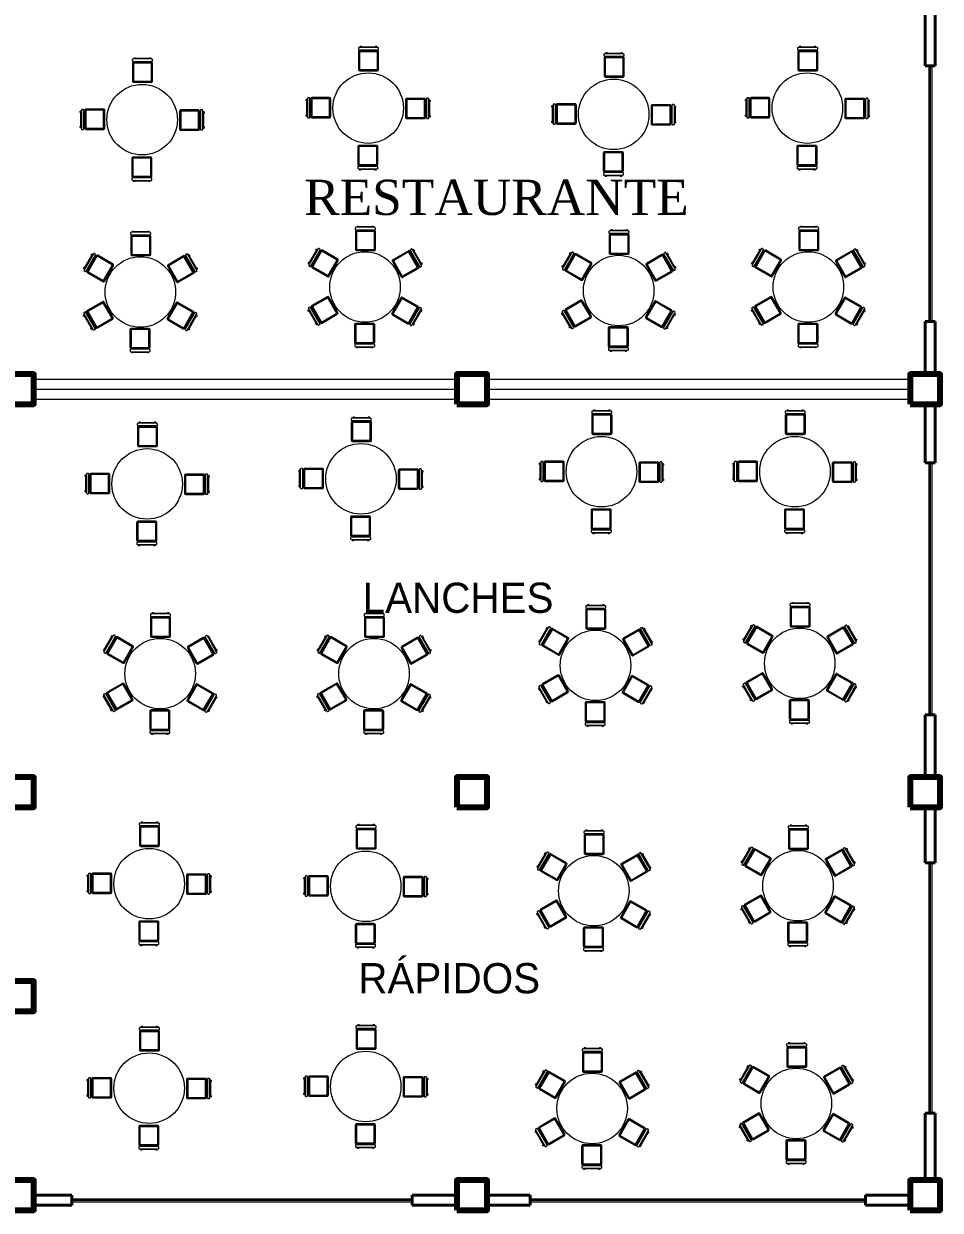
# Model space of a CAD drawing. Header units: millimetres. Extents: x 202 to 406, y -88 to 148.
# Drawn here: x 293.26 to 311.46, y 98.84 to 122.4 of the extents above; entities that cross this region are included whole.
import ezdxf

# ---------------------------------------------------------------- set-up
doc = ezdxf.new("R2010")
doc.units = ezdxf.units.MM
doc.header["$LTSCALE"] = 0.065
doc.layers.get('0').update_dxf_attribs({"lineweight": 0})
for name, color, linetype, lineweight in [('COLUMNA', 231, 'Continuous', 80), ('muebles', 140, 'Continuous', 0), ('muros', 50, 'Continuous', 40), ('PISOS', 56, 'Continuous', 0)]:
    doc.layers.add(name, color=color, linetype=linetype, lineweight=lineweight)

# ---------------------------------------------------------------- blocks, each defined once
blk = doc.blocks.new('MUCO01PL')
at = {"color": 0, "linetype": 'ByBlock'}
for p, q in [((0.183, -0.12), (-0.167, -0.12)), ((-0.158, -0.01), (-0.132, -0.01)), ((-0.158, -0.01), (-0.158, -0.035)), ((-0.158, -0.083), (-0.158, -0.098)), ((-0.132, -0.035), (-0.132, -0.01)), ((-0.132, -0.022), (0.145, -0.022)), ((-0.132, -0.098), (-0.132, -0.083)), ((0.145, -0.01), (0.171, -0.01)), ((0.145, -0.01), (0.145, -0.035)), ((0.145, -0.083), (0.145, -0.098)), ((0.171, -0.035), (0.171, -0.01)), ((0.171, -0.098), (0.171, -0.083)), ((0.186, -0.473), (0.186, -0.123))]:
    blk.add_line(p, q, dxfattribs=at)
for points in [[(0.19, -0.035), (-0.18, -0.035, 0.414214), (-0.195, -0.05), (-0.195, -0.068, 0.414214), (-0.18, -0.083), (0.19, -0.083, 0.414214), (0.205, -0.068), (0.205, -0.05, 0.414214)], [(0.183, -0.098), (-0.167, -0.098, 0.414214), (-0.192, -0.123), (-0.192, -0.473, 0.414214), (-0.167, -0.498), (0.183, -0.498, 0.414214), (0.208, -0.473), (0.208, -0.123, 0.414214)]]:
    blk.add_lwpolyline(points, format="xyb", close=True, dxfattribs=at)
for points in [[(-0.17, -0.123), (-0.17, -0.473)], [(-0.167, -0.475), (0.183, -0.475)]]:
    blk.add_lwpolyline(points, dxfattribs=at)
for centre, start, end in [((-0.167, -0.123), 90, 180), ((0.183, -0.123), 0, 90), ((-0.167, -0.473), 180, 270), ((0.183, -0.473), 270, 0)]:
    blk.add_arc(centre, 0.0029, start, end, dxfattribs=at)
blk = doc.blocks.new('Muco10pl')
at = {"color": 0, "linetype": 'ByBlock'}
blk.add_circle((0, 0), 0.7, dxfattribs=at)
blk.add_blockref('MUCO01PL', (0, 1.24), dxfattribs=at)
for p, rotation in [((-1.24, 0), 90), ((1.24, 0), 270), ((0, -1.24), 180)]:
    blk.add_blockref('MUCO01PL', p, dxfattribs=dict(at, rotation=rotation))
blk = doc.blocks.new('Muco11pl')
at = {"color": 0, "linetype": 'ByBlock'}
blk.add_circle((0, 0), 0.7, dxfattribs=at)
blk.add_blockref('MUCO01PL', (0, 1.22), dxfattribs=at)
for p, rotation in [((-1.057, 0.61), 59.99999999999999), ((1.057, 0.61), 299.9999999999999), ((-1.057, -0.61), 120), ((1.057, -0.61), 240), ((0, -1.22), 180)]:
    blk.add_blockref('MUCO01PL', p, dxfattribs=dict(at, rotation=rotation))

msp = doc.modelspace()

# ---------------------------------------------------------------- linework, layer by layer
for p, q in [((311.229, 121.561), (311.229, 116.489)), ((311.259, 121.561), (311.259, 116.489)), ((311.289, 121.561), (311.289, 116.489)), ((311.229, 113.683), (311.229, 111.798)), ((311.229, 113.683), (311.229, 108.679)), ((311.259, 113.683), (311.259, 111.798)), ((311.259, 113.683), (311.259, 111.798)), ((311.259, 113.683), (311.259, 108.679)), ((311.289, 113.683), (311.289, 111.798)), ((311.289, 113.683), (311.289, 111.798)), ((311.289, 113.683), (311.289, 108.679)), ((311.229, 105.74), (311.229, 100.771)), ((311.259, 105.74), (311.259, 100.771)), ((311.289, 105.74), (311.289, 100.771)), ((294.218, 99.074), (298.609, 99.074)), ((294.218, 99.044), (298.609, 99.044)), ((294.218, 99.014), (298.609, 99.014)), ((298.609, 99.074), (300.976, 99.074)), ((298.609, 99.044), (300.976, 99.044)), ((298.609, 99.014), (300.976, 99.014)), ((303.318, 99.074), (309.973, 99.074)), ((303.318, 99.044), (309.973, 99.044)), ((303.318, 99.014), (309.973, 99.014))]:
    msp.add_line(p, q)
at = {"layer": 'COLUMNA'}
for points in [[(292.859, 114.844), (293.459, 114.844), (293.459, 115.444), (292.859, 115.444)], [(301.859, 114.844), (302.459, 114.844), (302.459, 115.444), (301.859, 115.444)], [(310.859, 114.844), (311.459, 114.844), (311.459, 115.444), (310.859, 115.444)], [(292.859, 106.844), (293.459, 106.844), (293.459, 107.444), (292.859, 107.444)], [(301.859, 106.844), (302.459, 106.844), (302.459, 107.444), (301.859, 107.444)], [(310.859, 106.844), (311.459, 106.844), (311.459, 107.444), (310.859, 107.444)], [(292.859, 102.794), (293.459, 102.794), (293.459, 103.394), (292.859, 103.394)], [(292.859, 98.844), (293.459, 98.844), (293.459, 99.444), (292.859, 99.444)], [(301.859, 98.844), (302.459, 98.844), (302.459, 99.444), (301.859, 99.444)], [(310.859, 98.844), (311.459, 98.844), (311.459, 99.444), (310.859, 99.444)]]:
    msp.add_lwpolyline(points, close=True, dxfattribs=at)
at = {"layer": 'muros'}
for p, q in [((311.159, 121.561), (311.159, 122.844)), ((311.359, 121.561), (311.359, 122.844)), ((311.159, 121.561), (311.359, 121.561)), ((311.159, 115.444), (311.159, 116.489)), ((311.159, 116.489), (311.359, 116.489)), ((311.359, 115.444), (311.359, 116.489)), ((311.159, 113.683), (311.159, 114.844)), ((311.359, 113.683), (311.359, 114.844)), ((311.159, 113.683), (311.359, 113.683)), ((311.159, 107.444), (311.159, 108.679)), ((311.159, 108.679), (311.359, 108.679)), ((311.359, 107.444), (311.359, 108.679)), ((311.159, 105.74), (311.159, 106.844)), ((311.359, 105.74), (311.359, 106.844)), ((311.159, 105.74), (311.359, 105.74)), ((311.159, 99.444), (311.159, 100.771)), ((311.159, 100.771), (311.359, 100.771)), ((311.359, 99.444), (311.359, 100.771)), ((293.459, 99.144), (294.218, 99.144)), ((293.459, 98.944), (294.218, 98.944)), ((294.218, 99.144), (294.218, 99.144)), ((294.218, 99.144), (294.218, 98.944)), ((300.976, 99.144), (301.859, 99.144)), ((300.976, 99.144), (300.976, 98.944)), ((300.976, 98.944), (301.859, 98.944)), ((302.459, 99.144), (303.318, 99.144)), ((302.459, 98.944), (303.318, 98.944)), ((303.318, 99.144), (303.318, 98.944)), ((309.973, 99.144), (310.859, 99.144)), ((309.973, 99.144), (309.973, 98.944)), ((309.973, 98.944), (310.859, 98.944))]:
    msp.add_line(p, q, dxfattribs=at)
at = {"layer": 'PISOS'}
for p, q in [((293.459, 115.344), (301.859, 115.344)), ((302.459, 115.344), (310.859, 115.344)), ((293.459, 115.144), (301.859, 115.144)), ((302.459, 115.144), (310.859, 115.144)), ((293.459, 114.944), (301.859, 114.944)), ((302.459, 114.944), (310.859, 114.944))]:
    msp.add_line(p, q, dxfattribs=at)

# ---------------------------------------------------------------- block references
at = {"layer": 'muebles'}
for name, p in [('Muco10pl', (300.099, 120.725)), ('Muco10pl', (304.975, 120.6)), ('Muco10pl', (308.82, 120.725)), ('Muco10pl', (295.611, 120.495)), ('Muco11pl', (295.576, 117.074)), ('Muco11pl', (300.037, 117.173)), ('Muco11pl', (305.074, 117.102)), ('Muco11pl', (308.84, 117.173)), ('Muco10pl', (304.733, 113.506)), ('Muco10pl', (308.574, 113.506)), ('Muco10pl', (295.71, 113.264)), ('Muco10pl', (299.956, 113.365)), ('Muco11pl', (304.613, 109.661)), ('Muco11pl', (308.669, 109.703)), ('Muco11pl', (295.969, 109.498)), ('Muco11pl', (300.215, 109.498)), ('Muco10pl', (295.75, 105.327)), ('Muco10pl', (300.051, 105.276)), ('Muco11pl', (308.635, 105.287)), ('Muco11pl', (304.579, 105.188)), ('Muco10pl', (295.75, 101.268)), ('Muco10pl', (300.051, 101.301)), ('Muco11pl', (304.546, 100.865)), ('Muco11pl', (308.602, 100.964))]:
    msp.add_blockref(name, p, dxfattribs=at)

# ---------------------------------------------------------------- texts
at = {"layer": 'muros'}
for s, p in [('LANCHES', (299.989, 110.704)), ('RÁPIDOS', (299.902, 103.151))]:
    msp.add_text(s, height=0.6, dxfattribs=at).set_placement(p)
at = {"layer": 'muros', "insert": (298.828, 119.303), "char_height": 0.7, "width": 7.44091, "attachment_point": 1}
msp.add_mtext('{\\fTimes New Roman|b0|i0|c0|p18;RESTAURANTE}', dxfattribs=at)

doc.saveas('drawing.dxf')
